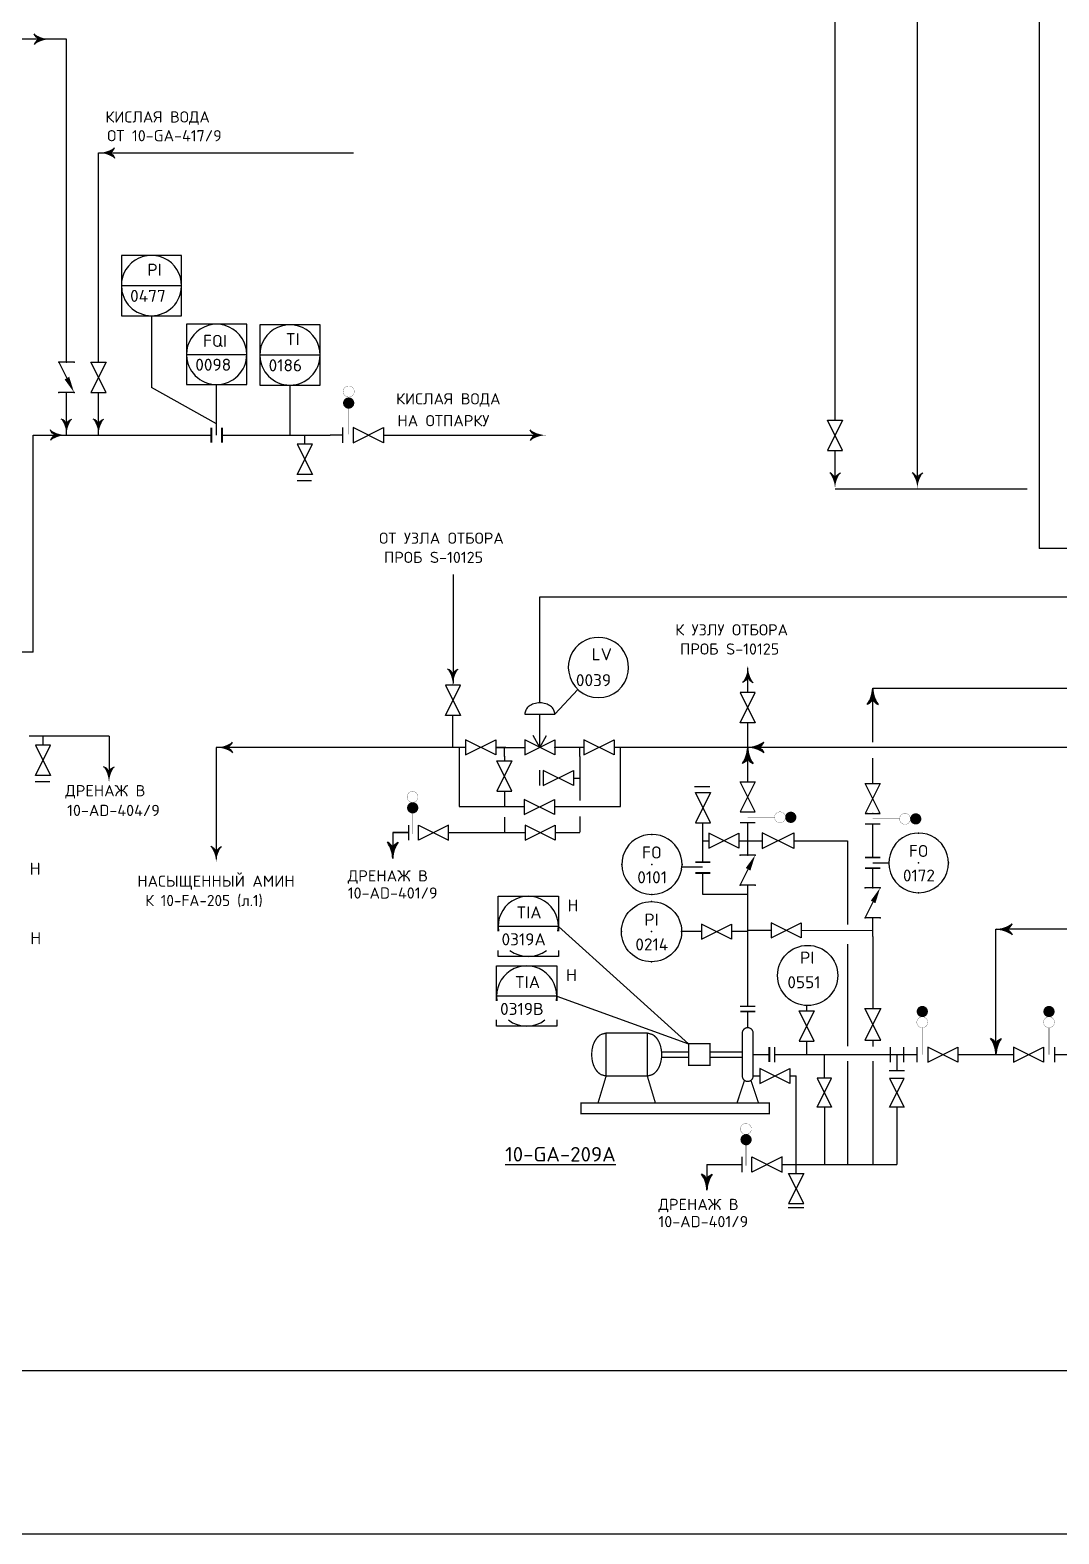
# Model space of a CAD drawing. Extents: x 71 to 279, y 48 to 143.
# Drawn here: x 179.81 to 191.76, y 52.26 to 69.73 of the extents above; entities that cross this region are included whole.
import ezdxf
from ezdxf.enums import TextEntityAlignment as Align

# ---------------------------------------------------------------- set-up
doc = ezdxf.new("R2010")
doc.units = 0
doc.header["$MEASUREMENT"] = 0
doc.linetypes.add('DASH', pattern=[0.15625, 0.09375, -0.0625])
doc.layers.get('0').update_dxf_attribs({"linetype": 'CONTINUOUS'})
for name, color, linetype in [('IN-ATTRIBS', 7, 'CONTINUOUS'), ('IN-INST-TAP', 7, 'CONTINUOUS'), ('IN-MAJ-PROC', 7, 'CONTINUOUS'), ('IN-MIN-PROC', 7, 'CONTINUOUS'), ('IN-PNEUMATIC', 7, 'CONTINUOUS'), ('IN-TEXT', 51, 'CONTINUOUS')]:
    doc.layers.add(name, color=color, linetype=linetype)
doc.styles.add('ATTRIBS', font='SIMPLEX', dxfattribs={"width": 0.8, "height": 0.125})
doc.styles.add('NARROW', font='simplex', dxfattribs={"width": 0.75, "height": 0.1})
doc.styles.add('S1', font='SIMPLEX.shx')
doc.styles.add('SIMPLEX', font='SIMPLEX')

# ---------------------------------------------------------------- blocks, each defined once
blk = doc.blocks.new('VALVTEXT')
at = {"layer": 'IN-ATTRIBS'}
for p in [(0, 0.0625), (0, 0), (0.25, 0.0625), (0.25, 0), (0, -0.0625), (0.25, -0.0625)]:
    blk.add_point(p, dxfattribs=at)
at = {"layer": 'IN-ATTRIBS', "style": 'S1', "flags": 1}
for tag, p in [('IDNUM', (0.125, 0.5625)), ('DWGNO', (0.125, 0.4375)), ('FILENO', (0.125, 0.3125))]:
    blk.add_attdef(tag, text='', height=0.1, dxfattribs=at).set_placement(p, align=Align.CENTER)
at = {"layer": 'IN-ATTRIBS', "style": 'S1'}
for tag, p in [('MODE', (0.125, 0.078125)), ('SIZE', (0.125, -0.1875))]:
    blk.add_attdef(tag, text='', height=0.1, dxfattribs=at).set_placement(p, align=Align.CENTER)
blk = doc.blocks.new('BUBTEXT')
at = {"layer": 'IN-ATTRIBS'}
for p in [(0, 0.25), (-0.25, 0), (0, 0), (0.25, 0), (0, -0.25)]:
    blk.add_point(p, dxfattribs=at)
at = {"layer": 'IN-ATTRIBS', "flags": 1}
for tag, style, width, p in [('IDNUM', 'ATTRIBS', 0.8, (0.009, 0.584)), ('DWGNO', 'ATTRIBS', 0.8, (0.003, 0.447)), ('FILENO', 'ATTRIBS', 0.8, (-0.003, 0.311)), ('LOC', 'ATTRIBS', 0.8, (-0.08, -0.422)), ('SIG', 'ATTRIBS', 0.8, (-0.087, -0.563)), ('INSTALL', 'ATTRIBS', 0.8, (-0.087, -0.699)), ('SERV', 'ATTRIBS', 0.8, (-0.083, -0.838)), ('DATE', 'ATTRIBS', 0.8, (-0.088, -0.969)), ('DES', 'NARROW', 0.75, (-0.087, -1.102)), ('CSYS', 'NARROW', 0.75, (-0.087, -1.243))]:
    blk.add_attdef(tag, text='', height=0.1, dxfattribs=dict(at, style=style, width=width)).set_placement(p, align=Align.CENTER)
at = {"layer": 'IN-ATTRIBS', "style": 'ATTRIBS', "flags": 1}
blk.add_attdef('SYSCDI', text='', height=0.1, dxfattribs=at).set_placement((-0.312, 0.312), align=Align.RIGHT)
at = {"layer": 'IN-ATTRIBS', "style": 'S1'}
for tag, p in [('XT', (0.324, 0.257)), ('A1', (0.323, 0.115)), ('A2', (0.323, -0.035)), ('A3', (0.323, -0.185)), ('RES', (0.323, -0.342))]:
    blk.add_attdef(tag, p, '', height=0.1, dxfattribs=at)
at = {"layer": 'IN-ATTRIBS', "style": 'ATTRIBS'}
blk.add_attdef('SYSCDV', text='', height=0.1, dxfattribs=at).set_placement((-0.312, 0.141), align=Align.RIGHT)
at = {"layer": 'IN-ATTRIBS', "style": 'S1'}
for tag, p in [('INSTTYPE', (0, 0.05)), ('TAGNUM', (0.002, -0.156)), ('MD', (0.402, -0.565)), ('SZ', (0.402, -0.696))]:
    blk.add_attdef(tag, text='', height=0.1, dxfattribs=at).set_placement(p, align=Align.CENTER)

msp = doc.modelspace()

# ---------------------------------------------------------------- linework, layer by layer
at = {"color": 5}
for p, q in [((191.534, 74.537), (191.534, 63.706)), ((190.121, 64.52), (190.121, 72.501)), ((189.163, 65.195), (189.163, 71.122)), ((180.233, 69.622), (177.673, 69.622)), ((180.233, 65.869), (180.233, 69.622)), ((180.233, 65.021), (180.233, 65.519)), ((180.605, 65.021), (180.605, 65.519)), ((179.846, 65.021), (181.915, 65.021)), ((179.846, 62.499), (179.846, 65.021)), ((182.04, 65.021), (182.709, 65.021)), ((182.709, 65.021), (183.296, 65.021)), ((183.44, 65.021), (183.296, 65.021)), ((183.915, 65.021), (185.704, 65.021)), ((189.163, 64.52), (189.163, 64.845)), ((191.396, 64.394), (189.163, 64.394)), ((199.192, 63.706), (191.534, 63.706)), ((184.724, 63.404), (184.724, 62.136)), ((179.846, 62.499), (179.11, 62.499)), ((188.149, 62.03), (188.149, 62.317)), ((189.601, 62.081), (194.399, 62.081)), ((189.601, 61.456), (189.601, 61.956)), ((184.723, 61.404), (184.723, 61.766)), ((188.149, 61.394), (188.149, 61.68)), ((180.727, 61.525), (179.798, 61.525)), ((180.727, 61.525), (180.727, 61.106)), ((184.87, 61.394), (181.973, 61.394)), ((181.973, 61.394), (181.973, 60.096)), ((184.795, 61.394), (184.795, 60.706)), ((185.22, 61.394), (185.558, 61.394)), ((185.336, 61.394), (185.22, 61.394)), ((185.322, 61.288), (185.322, 61.394)), ((186.245, 61.394), (185.908, 61.394)), ((186.197, 61.288), (186.197, 61.394)), ((187.086, 61.394), (186.595, 61.394)), ((186.67, 60.706), (186.67, 61.394)), ((188.149, 61.394), (187.086, 61.394)), ((193.649, 61.394), (188.274, 61.394)), ((185.322, 61.292), (185.322, 61.236)), ((186.197, 61.288), (186.197, 61.072)), ((188.149, 60.994), (188.149, 61.269)), ((189.601, 60.976), (189.601, 61.269)), ((186.197, 61.072), (186.197, 60.778)), ((185.322, 60.886), (185.322, 60.706)), ((184.795, 60.706), (185.552, 60.706)), ((185.322, 60.788), (185.322, 60.751)), ((185.902, 60.706), (186.67, 60.706)), ((186.67, 60.706), (186.67, 60.706)), ((185.322, 60.584), (185.322, 60.404)), ((186.197, 60.591), (186.197, 60.409)), ((188.149, 60.143), (188.149, 60.519)), ((189.601, 60.115), (189.601, 60.501)), ((184.024, 60.406), (184.209, 60.406)), ((184.209, 60.406), (184.024, 60.406)), ((184.024, 60.406), (184.024, 60.104)), ((184.673, 60.404), (185.563, 60.404)), ((185.913, 60.404), (186.197, 60.404)), ((187.626, 60.06), (187.626, 60.31)), ((187.626, 60.31), (187.695, 60.31)), ((188.045, 60.31), (188.149, 60.31)), ((188.149, 60.31), (188.315, 60.31)), ((188.683, 60.31), (189.307, 60.31)), ((189.307, 60.31), (189.307, 59.335)), ((187.626, 59.685), (187.626, 59.935)), ((189.601, 59.763), (189.601, 59.964)), ((188.149, 59.614), (188.149, 59.793)), ((188.149, 59.685), (187.626, 59.685)), ((188.149, 59.547), (188.149, 59.682)), ((188.149, 58.387), (188.149, 59.547)), ((188.149, 59.269), (188.421, 59.269)), ((188.77, 59.268), (189.601, 59.269)), ((189.601, 59.197), (189.601, 59.387)), ((191.033, 57.95), (191.033, 59.281)), ((197.845, 59.281), (191.152, 59.281)), ((189.307, 59.108), (189.307, 58.834)), ((189.601, 59.197), (189.601, 58.361)), ((189.307, 58.834), (189.307, 57.923)), ((189.601, 57.993), (189.601, 57.92)), ((188.459, 57.825), (190.115, 57.825)), ((189.039, 57.549), (189.039, 57.82)), ((189.307, 57.75), (189.307, 56.549)), ((189.601, 57.75), (189.601, 56.549)), ((189.882, 57.825), (189.882, 57.637)), ((190.59, 57.825), (191.237, 57.825)), ((191.711, 57.825), (193.335, 57.825)), ((188.212, 57.577), (188.288, 57.577)), ((188.638, 57.577), (188.711, 57.577)), ((188.711, 56.95), (188.711, 57.577)), ((189.039, 57.213), (189.039, 56.549)), ((189.882, 57.212), (189.882, 56.549)), ((188.711, 56.549), (188.711, 56.95)), ((187.674, 56.549), (188.083, 56.549)), ((187.674, 56.549), (187.674, 56.248)), ((188.547, 56.549), (189.88, 56.549))]:
    msp.add_line(p, q, dxfattribs=at)
at = {"color": 5, "linetype": 'Continuous'}
for p, q in [((180.605, 65.869), (180.605, 68.302)), ((180.605, 68.302), (183.568, 68.302))]:
    msp.add_line(p, q, dxfattribs=at)
at = {"linetype": 'Continuous'}
for p, q in [((180.87, 66.76), (181.57, 66.76)), ((181.627, 65.96), (182.327, 65.96)), ((182.479, 65.954), (183.179, 65.954)), ((185.733, 61.394), (185.656, 61.531)), ((185.733, 61.394), (185.809, 61.531)), ((187.623, 60.002), (187.391, 60.002)), ((185.948, 59.314), (185.248, 59.314)), ((185.948, 59.314), (187.461, 57.95)), ((185.93, 58.505), (185.23, 58.505)), ((185.93, 58.505), (187.461, 57.95)), ((188.832, 58.397), (188.832, 58.332)), ((189.601, 58.18), (189.601, 58.173)), ((188.832, 57.982), (188.832, 57.827)), ((188.369, 56.549), (188.375, 56.549))]:
    msp.add_line(p, q, dxfattribs=at)
for p, q in [((181.22, 66.41), (181.22, 65.576)), ((181.977, 65.155), (181.22, 65.576)), ((182.829, 65.604), (182.829, 65.021))]:
    msp.add_line(p, q)
at = {"color": 2}
for p, q in [((180.32, 65.519), (180.145, 65.519)), ((183.003, 64.916), (183.003, 65.021)), ((183.44, 65.109), (183.44, 64.934)), ((182.912, 64.495), (183.081, 64.495)), ((185.558, 61.78), (185.908, 61.78)), ((185.733, 61.394), (185.733, 61.78)), ((179.96, 61.419), (179.96, 61.525)), ((185.22, 61.306), (184.87, 61.481)), ((184.87, 61.481), (184.87, 61.306)), ((184.87, 61.306), (185.22, 61.481)), ((185.22, 61.481), (185.22, 61.306)), ((185.908, 61.306), (185.558, 61.481)), ((185.558, 61.306), (185.908, 61.481)), ((185.558, 61.481), (185.558, 61.306)), ((185.908, 61.481), (185.908, 61.306)), ((186.595, 61.306), (186.245, 61.481)), ((186.245, 61.481), (186.245, 61.306)), ((186.245, 61.306), (186.595, 61.481)), ((186.595, 61.481), (186.595, 61.306)), ((179.869, 60.998), (180.038, 60.998)), ((185.728, 61.13), (185.728, 60.95)), ((186.123, 61.038), (186.197, 61.038)), ((187.532, 60.939), (187.707, 60.939)), ((187.716, 60.518), (187.541, 60.868)), ((187.716, 60.868), (187.541, 60.518)), ((187.541, 60.868), (187.716, 60.868)), ((185.902, 60.613), (185.552, 60.788)), ((185.552, 60.788), (185.552, 60.613)), ((185.552, 60.613), (185.902, 60.788)), ((185.902, 60.788), (185.902, 60.613)), ((184.209, 60.316), (184.209, 60.491)), ((184.323, 60.492), (184.673, 60.317)), ((184.673, 60.492), (184.323, 60.317)), ((184.323, 60.317), (184.323, 60.492)), ((184.673, 60.317), (184.673, 60.492)), ((185.913, 60.317), (185.563, 60.492)), ((185.563, 60.317), (185.913, 60.492)), ((185.563, 60.492), (185.563, 60.317)), ((185.913, 60.492), (185.913, 60.317)), ((187.541, 60.518), (187.716, 60.518)), ((187.626, 60.31), (187.626, 60.517)), ((188.236, 60.519), (188.061, 60.519)), ((189.688, 60.501), (189.513, 60.501)), ((188.236, 60.143), (188.061, 60.143)), ((189.688, 59.763), (189.513, 59.763)), ((188.061, 58.387), (188.236, 58.387)), ((189.51, 58.36), (189.694, 58.36)), ((189.694, 58.36), (189.51, 57.993)), ((189.694, 57.993), (189.51, 58.36)), ((188.459, 57.912), (188.459, 57.737)), ((189.51, 57.993), (189.694, 57.993)), ((189.803, 57.912), (189.803, 57.737)), ((189.96, 57.912), (189.96, 57.737)), ((190.115, 57.912), (190.115, 57.737)), ((191.712, 57.912), (191.712, 57.737)), ((189.969, 57.637), (189.794, 57.637)), ((188.083, 56.46), (188.083, 56.635)), ((188.197, 56.46), (188.197, 56.635)), ((188.547, 56.635), (188.197, 56.46)), ((188.197, 56.635), (188.547, 56.46)), ((188.547, 56.46), (188.547, 56.635)), ((188.711, 56.443), (188.711, 56.549)), ((188.62, 56.049), (188.799, 56.049))]:
    msp.add_line(p, q, dxfattribs=at)
at = {"color": 6}
for p, q in [((186.503, 57.575), (186.503, 58.075)), ((186.982, 58.075), (186.982, 57.575))]:
    msp.add_line(p, q, dxfattribs=at)
at = {"color": 3, "linetype": 'Continuous'}
msp.add_line((216.563, 54.15), (167.393, 54.15), dxfattribs=at)
at = {"color": 6, "linetype": 'Continuous'}
msp.add_line((71.634, 52.255), (266.486, 52.255), dxfattribs=at)
at = {"color": 5}
for points in [[(179.921, 69.622, -0.206864), (179.858, 69.685)], [(179.921, 69.622, 0.206864), (179.858, 69.56)], [(180.73, 68.302, 0.206864), (180.792, 68.364)], [(180.73, 68.302, -0.206864), (180.792, 68.239)], [(180.233, 65.146, 0.206864), (180.17, 65.209)], [(180.233, 65.146, -0.206864), (180.295, 65.209)], [(180.605, 65.146, 0.206864), (180.542, 65.209)], [(180.605, 65.146, -0.206864), (180.667, 65.209)], [(180.108, 65.021, -0.206864), (180.045, 65.084)], [(180.108, 65.021, 0.206864), (180.045, 64.959)], [(185.685, 65.021, -0.206864), (185.622, 65.084)], [(185.685, 65.021, 0.206864), (185.622, 64.959)], [(189.163, 64.52, 0.206864), (189.101, 64.583)], [(189.163, 64.52, -0.206864), (189.226, 64.583)], [(190.121, 64.52, 0.206864), (190.058, 64.583)], [(190.121, 64.52, -0.206864), (190.183, 64.583)], [(184.723, 62.241, 0.206864), (184.66, 62.304)], [(184.723, 62.241, -0.206864), (184.785, 62.304)], [(188.15, 62.212, -0.206864), (188.088, 62.149)], [(188.15, 62.212, 0.206864), (188.213, 62.149)], [(189.601, 62.081, 0.150368), (189.663, 61.894)], [(189.601, 61.956, -0.206864), (189.538, 61.894)], [(189.601, 61.956, 0.206864), (189.663, 61.894)], [(182.098, 61.394, 0.206864), (182.16, 61.456)], [(182.098, 61.394, -0.206864), (182.16, 61.331)], [(188.149, 61.394, 0.150368), (188.336, 61.456)], [(188.149, 61.394, 0.150368), (188.211, 61.206)], [(188.274, 61.394, 0.206864), (188.336, 61.456)], [(188.274, 61.394, -0.206864), (188.336, 61.331)], [(180.727, 61.106, 0.206864), (180.664, 61.168)], [(180.727, 61.106, -0.206864), (180.789, 61.168)], [(188.149, 61.269, -0.206864), (188.086, 61.206)], [(188.149, 61.269, 0.206864), (188.211, 61.206)], [(184.024, 60.104, 0.150368), (183.961, 60.292)], [(184.024, 60.229, 0.206864), (183.961, 60.292)], [(184.024, 60.229, -0.206864), (184.086, 60.292)], [(181.973, 60.179, 0.206864), (181.91, 60.241)], [(181.973, 60.179, -0.206864), (182.035, 60.241)], [(191.033, 59.281, 0.150368), (191.221, 59.343)], [(191.158, 59.281, 0.206864), (191.221, 59.343)], [(191.158, 59.281, -0.206864), (191.221, 59.218)], [(191.033, 57.95, 0.206864), (190.971, 58.012)], [(191.033, 57.825, 0.150368), (190.971, 58.012)], [(191.033, 57.95, -0.206864), (191.096, 58.012)], [(187.674, 56.373, 0.206864), (187.612, 56.435)], [(187.674, 56.248, 0.150368), (187.612, 56.435)], [(187.674, 56.373, -0.206864), (187.737, 56.435)]]:
    msp.add_lwpolyline(points, format="xyb", dxfattribs=at)
for points in [[(181.57, 66.707), (181.57, 67.11), (180.87, 67.11), (180.87, 66.707)], [(180.87, 66.707), (180.87, 66.41), (181.57, 66.41), (181.57, 66.707)], [(182.327, 65.907), (182.327, 66.31), (181.627, 66.31), (181.627, 65.907)], [(183.179, 65.9), (183.179, 66.304), (182.479, 66.304), (182.479, 65.9)], [(181.627, 65.907), (181.627, 65.61), (182.327, 65.61), (182.327, 65.907)], [(182.479, 65.9), (182.479, 65.604), (183.179, 65.604), (183.179, 65.9)], [(185.248, 59.26), (185.248, 59.664), (185.948, 59.664), (185.948, 59.26)], [(185.948, 59.036), (185.948, 58.964), (185.248, 58.964), (185.248, 59.036)], [(185.23, 58.451), (185.23, 58.855), (185.93, 58.855), (185.93, 58.451)], [(185.93, 58.227), (185.93, 58.155), (185.23, 58.155), (185.23, 58.227)]]:
    msp.add_lwpolyline(points)
at = {"color": 2}
for points in [[(180.32, 65.869), (180.145, 65.869), (180.238, 65.684)], [(188.236, 59.793), (188.061, 59.793), (188.154, 59.978)], [(189.688, 59.413), (189.513, 59.413), (189.606, 59.598)]]:
    msp.add_lwpolyline(points, dxfattribs=at)
for points in [[(180.692, 65.869), (180.517, 65.519), (180.692, 65.519), (180.517, 65.869)], [(189.251, 64.845), (189.076, 65.195), (189.251, 65.195), (189.076, 64.845)], [(183.565, 64.934), (183.915, 65.109), (183.915, 64.934), (183.565, 65.109)], [(182.915, 64.916), (183.09, 64.566), (182.915, 64.566), (183.09, 64.916)], [(184.635, 62.116), (184.81, 61.766), (184.635, 61.766), (184.81, 62.116)], [(188.061, 62.03), (188.236, 61.68), (188.061, 61.68), (188.236, 62.03)], [(179.873, 61.419), (180.048, 61.069), (179.873, 61.069), (180.048, 61.419)], [(185.409, 60.886), (185.234, 61.236), (185.409, 61.236), (185.234, 60.886)], [(185.773, 60.951), (186.123, 61.126), (186.123, 60.951), (185.773, 61.126)], [(188.236, 60.644), (188.061, 60.994), (188.236, 60.994), (188.061, 60.644)], [(189.688, 60.626), (189.513, 60.976), (189.688, 60.976), (189.513, 60.626)], [(188.045, 60.222), (187.695, 60.397), (187.695, 60.222), (188.045, 60.397)], [(188.315, 60.218), (188.683, 60.402), (188.683, 60.218), (188.315, 60.402)], [(187.611, 59.165), (187.961, 59.34), (187.961, 59.165), (187.611, 59.34)], [(188.421, 59.181), (188.771, 59.356), (188.771, 59.181), (188.421, 59.356)], [(188.92, 57.982), (188.745, 58.332), (188.92, 58.332), (188.745, 57.982)], [(190.24, 57.737), (190.59, 57.912), (190.59, 57.737), (190.24, 57.912)], [(191.237, 57.737), (191.587, 57.912), (191.587, 57.737), (191.237, 57.912)], [(188.288, 57.49), (188.638, 57.665), (188.638, 57.49), (188.288, 57.665)], [(188.955, 57.213), (189.123, 57.549), (188.955, 57.549), (189.123, 57.213)], [(189.798, 57.212), (189.966, 57.548), (189.798, 57.548), (189.966, 57.212)], [(188.799, 56.093), (188.624, 56.443), (188.799, 56.443), (188.624, 56.093)]]:
    msp.add_lwpolyline(points, close=True, dxfattribs=at)
for points, const_width in [([(183.448, 65.529, 1), (183.576, 65.529, 1)], 0.0025), ([(183.479, 65.395, 1), (183.544, 65.395, 1)], 0.065), ([(184.19, 60.818, -1), (184.317, 60.818, -1)], 0.0025), ([(184.223, 60.692, -1), (184.288, 60.692, -1)], 0.065), ([(188.524, 60.645, 1), (188.524, 60.518, 1)], 0.0025), ([(188.649, 60.614, 1), (188.649, 60.549, 1)], 0.065), ([(189.976, 60.5, -1), (189.976, 60.627, -1)], 0.0025), ([(190.101, 60.531, -1), (190.101, 60.596, -1)], 0.065), ([(190.145, 58.325, 1), (190.21, 58.325, 1)], 0.065), ([(191.617, 58.325, 1), (191.682, 58.325, 1)], 0.065), ([(190.114, 58.2, 1), (190.241, 58.2, 1)], 0.0025), ([(191.586, 58.2, 1), (191.713, 58.2, 1)], 0.0025), ([(188.064, 56.961, -1), (188.191, 56.961, -1)], 0.0025), ([(188.097, 56.836, -1), (188.162, 56.836, -1)], 0.065)]:
    msp.add_lwpolyline(points, format="xyb", close=True, dxfattribs=dict(at, const_width=const_width))
for points, const_width in [([(183.509, 65.343), (183.509, 65.03)], 0.005), ([(181.915, 65.109), (181.915, 64.934)], 0.021), ([(182.04, 65.109), (182.04, 64.934)], 0.021), ([(184.256, 60.629), (184.256, 60.389)], 0.005), ([(188.461, 60.582), (188.149, 60.582)], 0.005), ([(189.913, 60.564), (189.601, 60.564)], 0.005), ([(189.513, 60.115), (189.688, 60.115)], 0.021), ([(187.713, 60.06), (187.538, 60.06)], 0.021), ([(187.713, 59.935), (187.538, 59.935)], 0.021), ([(189.513, 59.99), (189.688, 59.99)], 0.021), ([(190.177, 58.137), (190.177, 57.825)], 0.005), ([(191.65, 58.137), (191.65, 57.825)], 0.005), ([(188.129, 56.773), (188.129, 56.533)], 0.005)]:
    msp.add_lwpolyline(points, dxfattribs=dict(at, const_width=const_width))
msp.add_lwpolyline([(185.908, 61.78, 0.126822), (185.895, 61.828, 0.10607), (185.857, 61.873, 0.085783), (185.802, 61.901, 0.075445), (185.733, 61.911, 0.075445), (185.664, 61.901, 0.085783), (185.609, 61.873, 0.10607), (185.57, 61.828, 0.126822), (185.558, 61.78)], format="xyb", dxfattribs=at)
at = {"color": 6}
for points, const_width in [([(188.061, 58.325), (188.236, 58.325)], 0.021), ([(188.149, 58.137), (188.149, 58.325)], 0.015), ([(187.143, 57.856), (187.461, 57.856)], 0.015), ([(188.086, 57.856), (187.711, 57.856)], 0.015), ([(188.399, 57.912), (188.399, 57.737)], 0.021), ([(187.143, 57.794), (187.461, 57.794)], 0.015), ([(188.086, 57.794), (187.711, 57.794)], 0.015), ([(188.211, 57.825), (188.399, 57.825)], 0.015), ([(186.503, 57.575), (186.409, 57.262)], 0.015), ([(186.982, 57.575), (187.076, 57.262)], 0.015), ([(188.111, 57.525), (188.024, 57.262)], 0.015), ([(188.186, 57.525), (188.274, 57.262)], 0.015)]:
    msp.add_lwpolyline(points, dxfattribs=dict(at, const_width=const_width))
at = {"color": 6, "const_width": 0.015}
for points in [[(186.982, 58.075), (187.042, 58.058, -0.107118), (187.1, 58.002, -0.079807), (187.135, 57.924, -0.067453), (187.149, 57.825, -0.067453), (187.135, 57.725, -0.079807), (187.1, 57.648, -0.107118), (187.042, 57.592), (186.982, 57.575), (186.503, 57.575), (186.443, 57.592, -0.107118), (186.385, 57.648, -0.079807), (186.349, 57.725, -0.067453), (186.336, 57.825, -0.067453), (186.349, 57.924, -0.079807), (186.385, 58.002, -0.107118), (186.443, 58.058), (186.503, 58.075)], [(188.211, 58.075), (188.211, 57.575, -1), (188.086, 57.575), (188.086, 58.075, -1)]]:
    msp.add_lwpolyline(points, format="xyb", close=True, dxfattribs=at)
for points in [[(187.711, 57.7), (187.461, 57.7), (187.461, 57.95), (187.711, 57.95)], [(188.399, 57.137), (186.211, 57.137), (186.211, 57.262), (188.399, 57.262)]]:
    msp.add_lwpolyline(points, close=True, dxfattribs=at)
for centre in [(187.031, 59.253), (188.845, 58.744)]:
    msp.add_circle(centre, 0.35)
for centre, radius, start, end in [((181.22, 66.76), 0.35, 351.1529, 188.8471), ((181.22, 66.76), 0.35, 180, 0), ((181.977, 65.96), 0.35, 351.1529, 188.8471), ((182.829, 65.954), 0.35, 351.1529, 188.8471), ((181.977, 65.96), 0.35, 180, 0), ((182.829, 65.954), 0.35, 180, 0), ((186.414, 62.322), 0.35, 351.1529, 188.8471), ((186.414, 62.322), 0.35, 188.8471, 351.1529), ((187.035, 60.033), 0.35, 351.1529, 188.8471), ((190.135, 60.052), 0.346, 351.1529, 188.8471), ((187.035, 60.036), 0.351, 189.3715, 350.6285), ((190.135, 60.052), 0.347, 188.8471, 351.1529), ((185.598, 59.314), 0.35, 351.1529, 188.8471), ((185.598, 59.314), 0.35, 232.6037, 307.3963), ((185.58, 58.505), 0.35, 351.1529, 188.8471), ((185.58, 58.505), 0.35, 232.6037, 307.3963)]:
    msp.add_arc(centre, radius, start, end)
at = {"color": 5}
for centre, start, end in [((189.265, 62.089), 324.4623, 358.6678), ((187.813, 61.402), 324.4623, 358.6678), ((188.141, 61.058), 54.4623, 88.6678), ((184.36, 60.096), 144.4623, 178.6678), ((191.026, 58.945), 54.4623, 88.6678), ((191.369, 57.817), 144.4623, 178.6678), ((188.01, 56.24), 144.4623, 178.6678)]:
    msp.add_arc(centre, 0.336, start, end, dxfattribs=at)
at = {"color": 2}
for p in [(185.558, 61.394), (185.908, 61.394)]:
    msp.add_point(p, dxfattribs=at)
at = {"color": 5}
for points in [[(179.892, 69.663), (179.866, 69.668), (179.858, 69.685)], [(179.892, 69.581), (179.866, 69.576), (179.858, 69.56)], [(179.928, 69.646), (179.877, 69.654), (179.892, 69.663), (179.866, 69.668)], [(179.928, 69.598), (179.877, 69.591), (179.892, 69.581), (179.866, 69.576)], [(179.966, 69.634), (179.89, 69.641), (179.928, 69.646), (179.877, 69.654)], [(179.966, 69.611), (179.89, 69.604), (179.928, 69.598), (179.877, 69.591)], [(180.006, 69.625), (179.904, 69.63), (179.966, 69.634), (179.89, 69.641)], [(180.006, 69.619), (179.904, 69.614), (179.966, 69.611), (179.89, 69.604)], [(180.046, 69.622), (179.921, 69.622), (180.006, 69.625), (179.904, 69.63)], [(180.046, 69.622), (179.921, 69.622), (180.006, 69.619), (179.904, 69.614)], [(180.645, 68.305), (180.746, 68.31), (180.684, 68.313), (180.761, 68.32)], [(180.684, 68.313), (180.761, 68.32), (180.722, 68.326), (180.773, 68.333)], [(180.722, 68.326), (180.773, 68.333), (180.758, 68.343), (180.784, 68.348)], [(180.758, 68.343), (180.784, 68.348), (180.792, 68.364)], [(180.605, 68.302), (180.73, 68.302), (180.645, 68.305), (180.746, 68.31)], [(180.605, 68.302), (180.73, 68.302), (180.645, 68.298), (180.746, 68.293)], [(180.645, 68.298), (180.746, 68.293), (180.684, 68.29), (180.761, 68.283)], [(180.684, 68.29), (180.761, 68.283), (180.722, 68.277), (180.773, 68.27)], [(180.722, 68.277), (180.773, 68.27), (180.758, 68.26), (180.784, 68.255)], [(180.758, 68.26), (180.784, 68.255), (180.792, 68.239)], [(180.192, 65.175), (180.186, 65.201), (180.17, 65.209)], [(180.209, 65.139), (180.201, 65.19), (180.192, 65.175), (180.186, 65.201)], [(180.221, 65.101), (180.214, 65.177), (180.209, 65.139), (180.201, 65.19)], [(180.229, 65.061), (180.225, 65.163), (180.221, 65.101), (180.214, 65.177)], [(180.236, 65.061), (180.241, 65.163), (180.244, 65.101), (180.251, 65.177)], [(180.244, 65.101), (180.251, 65.177), (180.257, 65.139), (180.264, 65.19)], [(180.257, 65.139), (180.264, 65.19), (180.274, 65.175), (180.279, 65.201)], [(180.274, 65.175), (180.279, 65.201), (180.295, 65.209)], [(180.563, 65.175), (180.558, 65.201), (180.542, 65.209)], [(180.58, 65.139), (180.573, 65.19), (180.563, 65.175), (180.558, 65.201)], [(180.593, 65.101), (180.586, 65.177), (180.58, 65.139), (180.573, 65.19)], [(180.601, 65.061), (180.597, 65.163), (180.593, 65.101), (180.586, 65.177)], [(180.608, 65.061), (180.613, 65.163), (180.616, 65.101), (180.623, 65.177)], [(180.616, 65.101), (180.623, 65.177), (180.629, 65.139), (180.636, 65.19)], [(180.629, 65.139), (180.636, 65.19), (180.646, 65.175), (180.651, 65.201)], [(180.646, 65.175), (180.651, 65.201), (180.667, 65.209)], [(180.079, 65.062), (180.053, 65.068), (180.045, 65.084)], [(180.115, 65.045), (180.064, 65.053), (180.079, 65.062), (180.053, 65.068)], [(180.153, 65.033), (180.077, 65.04), (180.115, 65.045), (180.064, 65.053)], [(180.153, 65.01), (180.077, 65.003), (180.115, 64.997), (180.064, 64.99)], [(180.193, 65.025), (180.091, 65.029), (180.153, 65.033), (180.077, 65.04)], [(180.193, 65.018), (180.091, 65.013), (180.153, 65.01), (180.077, 65.003)], [(180.233, 65.021), (180.108, 65.021), (180.193, 65.025), (180.091, 65.029)], [(180.233, 65.021), (180.108, 65.021), (180.193, 65.018), (180.091, 65.013)], [(180.233, 65.021), (180.233, 65.146), (180.229, 65.061), (180.225, 65.163)], [(180.233, 65.021), (180.233, 65.146), (180.236, 65.061), (180.241, 65.163)], [(180.605, 65.021), (180.605, 65.146), (180.601, 65.061), (180.597, 65.163)], [(180.605, 65.021), (180.605, 65.146), (180.608, 65.061), (180.613, 65.163)], [(185.656, 65.062), (185.63, 65.068), (185.622, 65.084)], [(185.692, 65.045), (185.641, 65.053), (185.656, 65.062), (185.63, 65.068)], [(185.731, 65.033), (185.654, 65.04), (185.692, 65.045), (185.641, 65.053)], [(185.731, 65.01), (185.654, 65.003), (185.692, 64.997), (185.641, 64.99)], [(185.77, 65.025), (185.668, 65.029), (185.731, 65.033), (185.654, 65.04)], [(185.77, 65.018), (185.668, 65.013), (185.731, 65.01), (185.654, 65.003)], [(185.81, 65.021), (185.685, 65.021), (185.77, 65.025), (185.668, 65.029)], [(185.81, 65.021), (185.685, 65.021), (185.77, 65.018), (185.668, 65.013)], [(180.079, 64.98), (180.053, 64.975), (180.045, 64.959)], [(180.115, 64.997), (180.064, 64.99), (180.079, 64.98), (180.053, 64.975)], [(185.656, 64.98), (185.63, 64.975), (185.622, 64.959)], [(185.692, 64.997), (185.641, 64.99), (185.656, 64.98), (185.63, 64.975)], [(189.122, 64.549), (189.117, 64.575), (189.101, 64.583)], [(189.139, 64.512), (189.132, 64.564), (189.122, 64.549), (189.117, 64.575)], [(189.152, 64.474), (189.144, 64.551), (189.139, 64.512), (189.132, 64.564)], [(189.16, 64.435), (189.155, 64.536), (189.152, 64.474), (189.144, 64.551)], [(189.163, 64.395), (189.163, 64.52), (189.16, 64.435), (189.155, 64.536)], [(189.163, 64.395), (189.163, 64.52), (189.166, 64.435), (189.171, 64.536)], [(189.166, 64.435), (189.171, 64.536), (189.174, 64.474), (189.182, 64.551)], [(189.174, 64.474), (189.182, 64.551), (189.187, 64.512), (189.194, 64.564)], [(189.187, 64.512), (189.194, 64.564), (189.204, 64.549), (189.209, 64.575)], [(189.204, 64.549), (189.209, 64.575), (189.226, 64.583)], [(190.079, 64.549), (190.074, 64.575), (190.058, 64.583)], [(190.097, 64.512), (190.089, 64.564), (190.079, 64.549), (190.074, 64.575)], [(190.109, 64.474), (190.102, 64.551), (190.097, 64.512), (190.089, 64.564)], [(190.117, 64.435), (190.113, 64.536), (190.109, 64.474), (190.102, 64.551)], [(190.121, 64.395), (190.121, 64.52), (190.117, 64.435), (190.113, 64.536)], [(190.121, 64.395), (190.121, 64.52), (190.124, 64.435), (190.129, 64.536)], [(190.124, 64.435), (190.129, 64.536), (190.132, 64.474), (190.139, 64.551)], [(190.132, 64.474), (190.139, 64.551), (190.145, 64.512), (190.152, 64.564)], [(190.145, 64.512), (190.152, 64.564), (190.162, 64.549), (190.167, 64.575)], [(190.162, 64.549), (190.167, 64.575), (190.183, 64.583)], [(184.681, 62.27), (184.676, 62.296), (184.66, 62.304)], [(184.699, 62.234), (184.691, 62.285), (184.681, 62.27), (184.676, 62.296)], [(184.711, 62.195), (184.704, 62.272), (184.699, 62.234), (184.691, 62.285)], [(184.719, 62.156), (184.715, 62.258), (184.711, 62.195), (184.704, 62.272)], [(184.723, 62.116), (184.723, 62.241), (184.719, 62.156), (184.715, 62.258)], [(184.723, 62.116), (184.723, 62.241), (184.726, 62.156), (184.731, 62.258)], [(184.726, 62.156), (184.731, 62.258), (184.734, 62.195), (184.741, 62.272)], [(184.734, 62.195), (184.741, 62.272), (184.747, 62.234), (184.754, 62.285)], [(184.747, 62.234), (184.754, 62.285), (184.764, 62.27), (184.769, 62.296)], [(184.764, 62.27), (184.769, 62.296), (184.785, 62.304)], [(188.126, 62.219), (188.119, 62.168), (188.109, 62.183), (188.104, 62.157)], [(188.139, 62.258), (188.132, 62.181), (188.126, 62.219), (188.119, 62.168)], [(188.147, 62.297), (188.142, 62.195), (188.139, 62.258), (188.132, 62.181)], [(188.15, 62.337), (188.15, 62.212), (188.147, 62.297), (188.142, 62.195)], [(188.15, 62.337), (188.15, 62.212), (188.153, 62.297), (188.158, 62.195)], [(188.153, 62.297), (188.158, 62.195), (188.162, 62.258), (188.169, 62.181)], [(188.162, 62.258), (188.169, 62.181), (188.174, 62.219), (188.182, 62.168)], [(188.174, 62.219), (188.182, 62.168), (188.191, 62.183), (188.196, 62.157)], [(188.109, 62.183), (188.104, 62.157), (188.088, 62.149)], [(188.191, 62.183), (188.196, 62.157), (188.213, 62.149)], [(189.597, 62.041), (189.593, 61.94), (189.589, 62.002), (189.582, 61.925)], [(189.601, 62.081), (189.601, 61.956), (189.597, 62.041), (189.593, 61.94)], [(189.601, 62.081), (189.601, 61.956), (189.604, 62.041), (189.609, 61.94)], [(189.604, 62.041), (189.609, 61.94), (189.612, 62.002), (189.619, 61.925)], [(189.559, 61.928), (189.554, 61.902), (189.538, 61.894)], [(189.577, 61.964), (189.569, 61.912), (189.559, 61.928), (189.554, 61.902)], [(189.589, 62.002), (189.582, 61.925), (189.577, 61.964), (189.569, 61.912)], [(189.612, 62.002), (189.619, 61.925), (189.625, 61.964), (189.632, 61.912)], [(189.625, 61.964), (189.632, 61.912), (189.642, 61.928), (189.647, 61.902)], [(189.642, 61.928), (189.647, 61.902), (189.663, 61.894)], [(181.973, 61.394), (182.098, 61.394), (182.012, 61.397), (182.114, 61.402)], [(181.973, 61.394), (182.098, 61.394), (182.012, 61.39), (182.114, 61.386)], [(182.012, 61.397), (182.114, 61.402), (182.052, 61.405), (182.129, 61.412)], [(182.012, 61.39), (182.114, 61.386), (182.052, 61.382), (182.129, 61.375)], [(182.052, 61.405), (182.129, 61.412), (182.09, 61.418), (182.141, 61.425)], [(182.052, 61.382), (182.129, 61.375), (182.09, 61.37), (182.141, 61.362)], [(182.09, 61.418), (182.141, 61.425), (182.126, 61.435), (182.152, 61.44)], [(182.09, 61.37), (182.141, 61.362), (182.126, 61.353), (182.152, 61.348)], [(182.126, 61.435), (182.152, 61.44), (182.16, 61.456)], [(182.126, 61.353), (182.152, 61.348), (182.16, 61.331)], [(188.145, 61.354), (188.14, 61.253), (188.137, 61.315), (188.13, 61.238)], [(188.149, 61.394), (188.149, 61.269), (188.145, 61.354), (188.14, 61.253)], [(188.149, 61.394), (188.274, 61.394), (188.188, 61.397), (188.29, 61.402)], [(188.149, 61.394), (188.274, 61.394), (188.188, 61.39), (188.29, 61.386)], [(188.149, 61.394), (188.149, 61.269), (188.152, 61.354), (188.157, 61.253)], [(188.152, 61.354), (188.157, 61.253), (188.16, 61.315), (188.167, 61.238)], [(188.188, 61.397), (188.29, 61.402), (188.228, 61.405), (188.305, 61.412)], [(188.188, 61.39), (188.29, 61.386), (188.228, 61.382), (188.305, 61.375)], [(188.228, 61.405), (188.305, 61.412), (188.266, 61.418), (188.317, 61.425)], [(188.228, 61.382), (188.305, 61.375), (188.266, 61.37), (188.317, 61.362)], [(188.266, 61.418), (188.317, 61.425), (188.302, 61.435), (188.328, 61.44)], [(188.266, 61.37), (188.317, 61.362), (188.302, 61.353), (188.328, 61.348)], [(188.302, 61.435), (188.328, 61.44), (188.336, 61.456)], [(188.302, 61.353), (188.328, 61.348), (188.336, 61.331)], [(180.686, 61.134), (180.681, 61.16), (180.664, 61.168)], [(180.703, 61.098), (180.695, 61.15), (180.686, 61.134), (180.681, 61.16)], [(180.751, 61.098), (180.758, 61.15), (180.768, 61.134), (180.773, 61.16)], [(180.768, 61.134), (180.773, 61.16), (180.789, 61.168)], [(188.107, 61.24), (188.102, 61.214), (188.086, 61.206)], [(188.124, 61.277), (188.117, 61.225), (188.107, 61.24), (188.102, 61.214)], [(188.137, 61.315), (188.13, 61.238), (188.124, 61.277), (188.117, 61.225)], [(188.16, 61.315), (188.167, 61.238), (188.173, 61.277), (188.18, 61.225)], [(188.173, 61.277), (188.18, 61.225), (188.19, 61.24), (188.195, 61.214)], [(188.19, 61.24), (188.195, 61.214), (188.211, 61.206)], [(180.715, 61.06), (180.708, 61.137), (180.703, 61.098), (180.695, 61.15)], [(180.723, 61.021), (180.719, 61.122), (180.715, 61.06), (180.708, 61.137)], [(180.727, 60.981), (180.727, 61.106), (180.723, 61.021), (180.719, 61.122)], [(180.727, 60.981), (180.727, 61.106), (180.73, 61.021), (180.735, 61.122)], [(180.73, 61.021), (180.735, 61.122), (180.738, 61.06), (180.745, 61.137)], [(180.738, 61.06), (180.745, 61.137), (180.751, 61.098), (180.758, 61.15)], [(183.983, 60.258), (183.978, 60.284), (183.961, 60.292)], [(184, 60.221), (183.993, 60.273), (183.983, 60.258), (183.978, 60.284)], [(184.048, 60.221), (184.055, 60.273), (184.065, 60.258), (184.07, 60.284)], [(184.065, 60.258), (184.07, 60.284), (184.086, 60.292)], [(181.931, 60.208), (181.926, 60.233), (181.91, 60.241)], [(181.948, 60.171), (181.941, 60.223), (181.931, 60.208), (181.926, 60.233)], [(181.961, 60.133), (181.954, 60.21), (181.948, 60.171), (181.941, 60.223)], [(181.969, 60.094), (181.964, 60.195), (181.961, 60.133), (181.954, 60.21)], [(181.973, 60.054), (181.973, 60.179), (181.969, 60.094), (181.964, 60.195)], [(181.973, 60.054), (181.973, 60.179), (181.976, 60.094), (181.981, 60.195)], [(181.976, 60.094), (181.981, 60.195), (181.984, 60.133), (181.991, 60.21)], [(181.984, 60.133), (181.991, 60.21), (181.997, 60.171), (182.004, 60.223)], [(181.997, 60.171), (182.004, 60.223), (182.014, 60.208), (182.019, 60.233)], [(182.014, 60.208), (182.019, 60.233), (182.035, 60.241)], [(184.013, 60.183), (184.005, 60.26), (184, 60.221), (183.993, 60.273)], [(184.021, 60.144), (184.016, 60.245), (184.013, 60.183), (184.005, 60.26)], [(184.024, 60.104), (184.024, 60.229), (184.021, 60.144), (184.016, 60.245)], [(184.024, 60.104), (184.024, 60.229), (184.027, 60.144), (184.032, 60.245)], [(184.027, 60.144), (184.032, 60.245), (184.035, 60.183), (184.043, 60.26)], [(184.035, 60.183), (184.043, 60.26), (184.048, 60.221), (184.055, 60.273)], [(191.033, 59.281), (191.158, 59.281), (191.073, 59.284), (191.175, 59.289)], [(191.033, 59.281), (191.158, 59.281), (191.073, 59.278), (191.175, 59.273)], [(191.073, 59.284), (191.175, 59.289), (191.113, 59.292), (191.189, 59.3)], [(191.073, 59.278), (191.175, 59.273), (191.113, 59.27), (191.189, 59.262)], [(191.113, 59.292), (191.189, 59.3), (191.151, 59.305), (191.202, 59.312)], [(191.113, 59.27), (191.189, 59.262), (191.151, 59.257), (191.202, 59.249)], [(191.151, 59.305), (191.202, 59.312), (191.187, 59.322), (191.213, 59.327)], [(191.151, 59.257), (191.202, 59.249), (191.187, 59.24), (191.213, 59.235)], [(191.187, 59.322), (191.213, 59.327), (191.221, 59.343)], [(191.187, 59.24), (191.213, 59.235), (191.221, 59.218)], [(190.992, 57.978), (190.987, 58.004), (190.971, 58.012)], [(191.075, 57.978), (191.08, 58.004), (191.096, 58.012)], [(191.009, 57.942), (191.002, 57.994), (190.992, 57.978), (190.987, 58.004)], [(191.022, 57.904), (191.015, 57.981), (191.009, 57.942), (191.002, 57.994)], [(191.03, 57.865), (191.025, 57.966), (191.022, 57.904), (191.015, 57.981)], [(191.033, 57.825), (191.033, 57.95), (191.03, 57.865), (191.025, 57.966)], [(191.033, 57.825), (191.033, 57.95), (191.037, 57.865), (191.041, 57.966)], [(191.037, 57.865), (191.041, 57.966), (191.045, 57.904), (191.052, 57.981)], [(191.045, 57.904), (191.052, 57.981), (191.057, 57.942), (191.065, 57.994)], [(191.057, 57.942), (191.065, 57.994), (191.075, 57.978), (191.08, 58.004)], [(187.633, 56.401), (187.628, 56.427), (187.612, 56.435)], [(187.65, 56.365), (187.643, 56.417), (187.633, 56.401), (187.628, 56.427)], [(187.663, 56.327), (187.656, 56.404), (187.65, 56.365), (187.643, 56.417)], [(187.671, 56.288), (187.666, 56.389), (187.663, 56.327), (187.656, 56.404)], [(187.674, 56.248), (187.674, 56.373), (187.671, 56.288), (187.666, 56.389)], [(187.674, 56.248), (187.674, 56.373), (187.678, 56.288), (187.682, 56.389)], [(187.678, 56.288), (187.682, 56.389), (187.686, 56.327), (187.693, 56.404)], [(187.686, 56.327), (187.693, 56.404), (187.698, 56.365), (187.706, 56.417)], [(187.698, 56.365), (187.706, 56.417), (187.715, 56.401), (187.721, 56.427)], [(187.715, 56.401), (187.721, 56.427), (187.737, 56.435)]]:
    msp.add_solid(points, dxfattribs=at)
at = {"color": 2}
for points in [[(180.264, 65.7), (180.32, 65.519), (180.211, 65.669)], [(188.18, 59.963), (188.236, 60.143), (188.126, 59.993)], [(189.632, 59.583), (189.688, 59.763), (189.579, 59.613)]]:
    msp.add_solid(points, dxfattribs=at)
at = {"layer": 'IN-ATTRIBS'}
for p in [(189.538, 60.626), (189.601, 60.626), (189.663, 60.626)]:
    msp.add_point(p, dxfattribs=at)
at = {"layer": 'IN-INST-TAP', "color": 7}
for p, q in [((181.977, 65.022), (181.977, 65.61)), ((185.908, 61.78), (186.175, 62.066)), ((189.601, 60.052), (189.788, 60.052)), ((187.611, 59.253), (187.381, 59.253))]:
    msp.add_line(p, q, dxfattribs=at)
at = {"layer": 'IN-MAJ-PROC', "color": 7}
msp.add_line((185.733, 63.144), (194.399, 63.144), dxfattribs=at)
at = {"layer": 'IN-MIN-PROC', "color": 7}
for p, q in [((184.806, 61.394), (184.795, 61.394)), ((186.67, 61.394), (186.65, 61.394)), ((189.601, 59.964), (189.601, 59.99)), ((189.601, 59.387), (189.601, 59.413)), ((188.149, 59.253), (187.961, 59.253))]:
    msp.add_line(p, q, dxfattribs=at)
at = {"layer": 'IN-PNEUMATIC', "color": 7}
msp.add_line((185.733, 61.911), (185.733, 63.144), dxfattribs=at)

# ---------------------------------------------------------------- block references
at = {"color": 2, "xscale": 1.4, "yscale": 1.4, "zscale": 1.4, "rotation": 90}
msp.add_blockref('VALVTEXT', (180.233, 65.519), dxfattribs=at)
at = {"linetype": 'DASH'}
for p, xscale, yscale, zscale, values in [((187.035, 60.033), 1.4, 1.4, 1.4, {'INSTTYPE': 'FO', 'TAGNUM': '0101'}), ((190.135, 60.052), 1.386, 1.386, 1.386, {'INSTTYPE': 'FO', 'TAGNUM': '0172'}), ((187.031, 59.253), 1.4, 1.4, 1.4, {'INSTTYPE': 'PI', 'TAGNUM': '0214'})]:
    msp.add_blockref('BUBTEXT', p, dxfattribs=dict(at, xscale=xscale, yscale=yscale, zscale=zscale)).add_auto_attribs(values)
at = {"layer": 'IN-MIN-PROC', "color": 7, "xscale": 1.4, "yscale": 1.4, "zscale": 1.4, "rotation": 90}
for p in [(188.149, 59.793), (189.601, 59.413)]:
    msp.add_blockref('VALVTEXT', p, dxfattribs=at)

# ---------------------------------------------------------------- texts
at = {"linetype": 'Continuous', "style": 'SIMPLEX'}
for s, p in [('PI', (181.172, 66.874)), ('0477', (180.972, 66.57)), ('FQI', (181.818, 66.047)), ('TI', (182.781, 66.067)), ('0098', (181.729, 65.77)), ('0186', (182.581, 65.763)), ('H', (179.805, 59.914)), ('H', (186.055, 59.487)), ('H', (179.812, 59.107)), ('H', (186.038, 58.678))]:
    msp.add_text(s, height=0.14, dxfattribs=at).set_placement(p)
at = {"color": 1, "linetype": 'Continuous', "style": 'SIMPLEX'}
for s, p in [('ОТ УЗЛА ОТБОРА', (183.865, 63.76)), ('ПРОБ S-10125', (183.921, 63.537)), ('К УЗЛУ ОТБОРА', (187.306, 62.695)), ('ПРОБ S-10125', (187.362, 62.472)), ('НАСЫЩЕННЫЙ АМИН', (181.055, 59.775)), ('ДРЕНАЖ B ', (183.501, 59.836)), ('10-AD-401/9', (183.501, 59.637)), ('ДРЕНАЖ B ', (187.111, 56.019)), ('10-AD-401/9', (187.111, 55.819))]:
    msp.add_text(s, height=0.13, dxfattribs=at).set_placement(p)
at = {"linetype": 'DASH', "style": 'SIMPLEX'}
for s, p in [('LV', (186.335, 62.406)), ('0039', (186.152, 62.105)), ('TIA', (185.46, 59.406)), ('0319A', (185.288, 59.094)), ('TIA', (185.443, 58.597)), ('0319B', (185.271, 58.285))]:
    msp.add_text(s, height=0.14, dxfattribs=at).set_placement(p)
at = {"color": 1, "linetype": 'Continuous', "style": 'SIMPLEX', "width": 0.95}
msp.add_text('К 10-FA-205 (л.1)', height=0.13, dxfattribs=at).set_placement((181.148, 59.55))
at = {"color": 4, "linetype": 'Continuous', "style": 'SIMPLEX'}
msp.add_text('%%u10-GA-209A', height=0.169, dxfattribs=at).set_placement((185.33, 56.582))
at = {"layer": 'IN-MIN-PROC', "color": 7, "style": 'SIMPLEX'}
for s, p in [('PI', (188.757, 58.881)), ('0551', (188.609, 58.595))]:
    msp.add_text(s, height=0.14, dxfattribs=at).set_placement(p)
at = {"layer": 'IN-TEXT', "color": 1, "style": 'SIMPLEX'}
for s, p in [('КИСЛАЯ ВОДА', (180.684, 68.654)), ('ОТ 10-GA-417/9', (180.705, 68.436)), ('КИСЛАЯ ВОДА ', (184.062, 65.379)), ('НА ОТПАРКУ', (184.078, 65.125)), ('ДРЕНАЖ B', (180.218, 60.826)), ('10-AD-404/9', (180.24, 60.597))]:
    msp.add_text(s, height=0.13, dxfattribs=at).set_placement(p)

doc.saveas('drawing.dxf')
